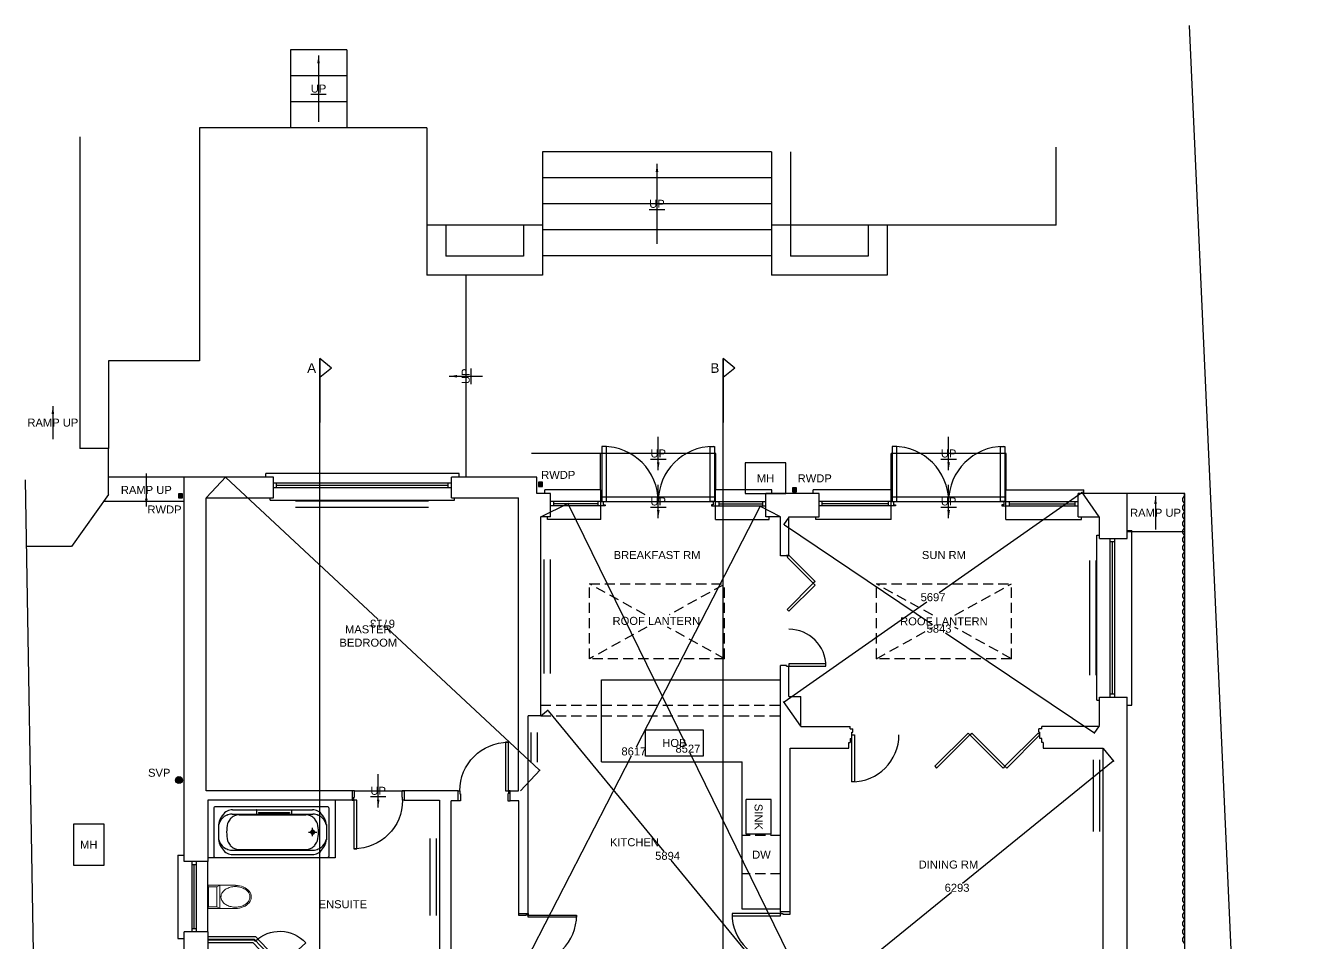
# Model space of a CAD drawing. Header units: millimetres. Extents: x 0 to 257100, y -5590 to 37493.
# Drawn here: x 84242 to 104221, y 22661 to 37000 of the extents above; entities that cross this region are included whole.
import ezdxf
from ezdxf.enums import TextEntityAlignment as Align

# ---------------------------------------------------------------- set-up
doc = ezdxf.new("R2010")
doc.units = ezdxf.units.MM
doc.header["$LTSCALE"] = 25
doc.header["$MEASUREMENT"] = 0
for name, pattern in [('DASHDOT', [25.4, 12.7, -6.35, 0, -6.35]), ('DASHED', [19.05, 12.7, -6.35]), ('DASHED2', [9.525, 6.35, -3.175])]:
    doc.linetypes.add(name, pattern=pattern)
for name, color, linetype in [('05 - General Notes', 6, 'Continuous'), ('06 - Room Names', 2, 'Continuous'), ('07 - Dimensions', 6, 'Continuous'), ('20 - Existing Walls', 2, 'Continuous'), ('24 - Stair-Ramp', 1, 'Continuous'), ('31 - Windows', 1, 'Continuous'), ('32 - Doors', 1, 'Continuous'), ('52 -', 2, 'Continuous'), ('56 - Heating', 1, 'DASHED'), ('73 - Kitchen Equipment', 6, 'Continuous'), ('74 - Sanitary Fittings', 6, 'Continuous'), ('94 - Landscaping', 7, 'Continuous'), ('95 - Roads-Kerbs', 7, 'Continuous'), ('99 - Environment', 70, 'Continuous')]:
    doc.layers.add(name, color=color, linetype=linetype)
doc.styles.add('GENERATED_STYLE_7', font='arialbd.ttf')
doc.styles.get("Standard").update_dxf_attribs({"font": 'arial.ttf'})
doc.dimstyles.get("Standard").update_dxf_attribs({"dimscale": 50, "dimtxt": 2.5, "dimasz": 0.18, "dimexe": 0.18, "dimexo": 0.0625, "dimgap": 0.09, "dimtad": 0, "dimtih": 1, "dimtoh": 1, "dimdec": 0, "dimzin": 0, "dimdsep": 46, "dimtxsty": 'Standard', "dimcen": 0.09, "dimadec": 0, "dimazin": 0, "dimtfac": 1, "dimtdec": 4, "dimtofl": 0, "dimtmove": 0, "dimatfit": 3, "dimfxl": 1, "dimtolj": 1, "dimtzin": 0, "dimarcsym": 0})

# ---------------------------------------------------------------- blocks, each defined once
blk = doc.blocks.new('*D57')
at = {"layer": 'Defpoints', "color": 0, "lineweight": -2}
for p, q in [((101078, 25708), (101243, 25504)), ((101231, 25506), (98878, 23598)), ((96357, 21554), (98709, 23461)), ((96190, 21745), (96355, 21541))]:
    blk.add_line(p, q, dxfattribs=at)
at = {"layer": 'Defpoints', "color": 0}
for p in [(101076, 25710), (101238, 25511), (96188, 21747)]:
    blk.add_point(p, dxfattribs=at)
for points in [[(101231, 25504), (101230, 25507), (101238, 25511)], [(96356, 21555), (96357, 21553), (96350, 21548)]]:
    blk.add_solid(points, dxfattribs=at)
at = {"layer": 'Defpoints', "color": 0, "insert": (98794, 23530), "char_height": 125, "attachment_point": 5}
blk.add_mtext('\\A1;6293', dxfattribs=at)
blk = doc.blocks.new('*D72')
at = {"layer": 'Defpoints', "color": 0, "lineweight": -2}
for p, q in [((92294, 26217), (92406, 26309)), ((92405, 26297), (94216, 24097)), ((96140, 21761), (94329, 23960)), ((96041, 21667), (96153, 21759))]:
    blk.add_line(p, q, dxfattribs=at)
at = {"layer": 'Defpoints', "color": 0}
for p in [(92291, 26215), (92399, 26304), (96038, 21665)]:
    blk.add_point(p, dxfattribs=at)
for points in [[(92406, 26298), (92404, 26296), (92399, 26304)], [(96139, 21760), (96141, 21762), (96146, 21754)]]:
    blk.add_solid(points, dxfattribs=at)
at = {"layer": 'Defpoints', "color": 0, "insert": (94272, 24029), "char_height": 125, "attachment_point": 5}
blk.add_mtext('\\A1;5894', dxfattribs=at)
blk = doc.blocks.new('*D73')
at = {"layer": 'Defpoints', "color": 0, "lineweight": -2}
for p, q in [((95715, 29482), (93781, 25728)), ((96036, 29326), (95711, 29494)), ((91776, 21838), (93710, 25591)), ((92089, 21666), (91764, 21834))]:
    blk.add_line(p, q, dxfattribs=at)
at = {"layer": 'Defpoints', "color": 0}
for p in [(95719, 29490), (96038, 29325), (92091, 21665)]:
    blk.add_point(p, dxfattribs=at)
for points in [[(95716, 29481), (95713, 29482), (95719, 29490)], [(91775, 21838), (91777, 21837), (91772, 21830)]]:
    blk.add_solid(points, dxfattribs=at)
at = {"layer": 'Defpoints', "color": 0, "insert": (93745, 25660), "char_height": 125, "attachment_point": 5}
blk.add_mtext('\\A1;8617', dxfattribs=at)
blk = doc.blocks.new('*D74')
at = {"layer": 'Defpoints', "color": 0, "lineweight": -2}
for p, q in [((92294, 29326), (92725, 29537)), ((92721, 29525), (94557, 25771)), ((96460, 21881), (94624, 25635)), ((96041, 21666), (96472, 21877))]:
    blk.add_line(p, q, dxfattribs=at)
at = {"layer": 'Defpoints', "color": 0}
for p in [(92717, 29533), (92291, 29325), (96038, 21665)]:
    blk.add_point(p, dxfattribs=at)
for points in [[(92722, 29526), (92719, 29524), (92717, 29533)], [(96458, 21880), (96461, 21882), (96464, 21873)]]:
    blk.add_solid(points, dxfattribs=at)
at = {"layer": 'Defpoints', "color": 0, "insert": (94590, 25703), "char_height": 125, "attachment_point": 5}
blk.add_mtext('\\A1;8527', dxfattribs=at)
blk = doc.blocks.new('*D81')
at = {"layer": 'Defpoints', "color": 0, "lineweight": -2}
for p, q in [((96167, 29322), (96084, 29199)), ((96096, 29202), (98412, 27645)), ((100931, 25952), (98615, 27509)), ((101016, 26062), (100933, 25939))]:
    blk.add_line(p, q, dxfattribs=at)
at = {"layer": 'Defpoints', "color": 0}
for p in [(96089, 29207), (96168, 29325), (101017, 26065)]:
    blk.add_point(p, dxfattribs=at)
for points in [[(96097, 29203), (96096, 29201), (96089, 29207)], [(100930, 25951), (100931, 25953), (100938, 25947)]]:
    blk.add_solid(points, dxfattribs=at)
at = {"layer": 'Defpoints', "color": 0, "insert": (98513, 27577), "char_height": 125, "attachment_point": 5}
blk.add_mtext('\\A1;5843', dxfattribs=at)
blk = doc.blocks.new('*D82')
at = {"layer": 'Defpoints', "color": 0, "lineweight": -2}
for p, q in [((100742, 29701), (98516, 28137)), ((101016, 29328), (100744, 29714)), ((96095, 26436), (98321, 28000)), ((96354, 26053), (96082, 26439))]:
    blk.add_line(p, q, dxfattribs=at)
at = {"layer": 'Defpoints', "color": 0}
for p in [(100750, 29706), (101017, 29325), (96355, 26050)]:
    blk.add_point(p, dxfattribs=at)
for points in [[(100743, 29700), (100741, 29702), (100750, 29706)], [(96094, 26438), (96096, 26435), (96088, 26431)]]:
    blk.add_solid(points, dxfattribs=at)
at = {"layer": 'Defpoints', "color": 0, "insert": (98419, 28069), "char_height": 125, "attachment_point": 5}
blk.add_mtext('\\A1;5697', dxfattribs=at)
blk = doc.blocks.new('*D110')
at = {"layer": 'Defpoints', "color": 0, "lineweight": -2}
for p, q in [((87068, 29627), (87372, 29953)), ((87373, 29940), (89747, 27725)), ((92267, 25373), (89893, 27588)), ((91976, 25047), (92280, 25373))]:
    blk.add_line(p, q, dxfattribs=at)
at = {"layer": 'Defpoints', "color": 0}
for p in [(87065, 29625), (92274, 25367), (91973, 25045)]:
    blk.add_point(p, dxfattribs=at)
for points in [[(87374, 29942), (87372, 29939), (87366, 29947)], [(92266, 25372), (92268, 25374), (92274, 25367)]]:
    blk.add_solid(points, dxfattribs=at)
at = {"layer": 'Defpoints', "color": 0, "insert": (89820, 27657), "char_height": 125, "attachment_point": 5, "rotation": 180}
blk.add_mtext('\\A1;6713', dxfattribs=at)
blk = doc.blocks.new('A$C238C3AFD')
at = {"lineweight": 5}
for p, q in [((0, 0.246), (0, 0.68)), ((0.024, 0.666), (0, 0.68)), ((0, 0.68), (0.361, 0.68)), ((0.024, 0.68), (0.337, 0.68)), ((0.024, 0.535), (0.024, 0.666)), ((0.024, 0.666), (0.337, 0.666)), ((0.337, 0.666), (0.361, 0.68)), ((0.337, 0.666), (0.337, 0.535)), ((0.361, 0.246), (0.361, 0.68)), ((0.024, 0.535), (0, 0.492)), ((0.361, 0.492), (0, 0.492)), ((0.337, 0.535), (0.024, 0.535)), ((0.337, 0.535), (0.361, 0.492))]:
    blk.add_line(p, q, dxfattribs=at)
blk.add_ellipse((0.18, 0.246), major_axis=(0, 0.246), ratio=0.7331, start_param=1.570796, end_param=4.712389, dxfattribs=at)
blk.add_open_spline([(0.18, 0.472), (0.174, 0.472), (0.167, 0.472), (0.152, 0.469), (0.144, 0.467), (0.128, 0.46), (0.12, 0.456), (0.104, 0.445), (0.097, 0.439), (0.082, 0.425), (0.075, 0.417), (0.063, 0.4), (0.057, 0.391), (0.046, 0.37), (0.042, 0.36), (0.033, 0.337), (0.03, 0.326), (0.025, 0.301), (0.023, 0.289), (0.02, 0.264), (0.02, 0.251), (0.02, 0.226), (0.021, 0.213), (0.025, 0.189), (0.028, 0.177), (0.034, 0.153), (0.038, 0.142), (0.047, 0.12), (0.052, 0.11), (0.064, 0.091), (0.07, 0.082), (0.084, 0.066), (0.091, 0.059), (0.106, 0.046), (0.113, 0.041), (0.129, 0.032), (0.138, 0.028), (0.154, 0.023), (0.162, 0.021), (0.179, 0.02), (0.187, 0.02), (0.204, 0.022), (0.213, 0.024), (0.229, 0.03), (0.237, 0.034), (0.253, 0.044), (0.261, 0.05), (0.276, 0.064), (0.283, 0.072), (0.296, 0.089), (0.302, 0.098), (0.313, 0.118), (0.318, 0.129), (0.326, 0.151), (0.33, 0.163), (0.336, 0.187), (0.338, 0.2), (0.341, 0.225), (0.341, 0.238), (0.341, 0.264), (0.34, 0.276), (0.336, 0.301), (0.334, 0.314), (0.327, 0.338), (0.324, 0.349), (0.314, 0.371), (0.309, 0.382), (0.298, 0.401), (0.291, 0.41), (0.278, 0.426), (0.27, 0.434), (0.255, 0.446), (0.248, 0.452), (0.231, 0.461), (0.223, 0.464), (0.207, 0.47), (0.198, 0.471), (0.187, 0.472), (0.184, 0.472), (0.18, 0.472)], degree=3, knots=[0, 0, 0, 0, 0.129187, 0.129187, 0.292984, 0.292984, 0.456781, 0.456781, 0.620578, 0.620578, 0.784375, 0.784375, 0.948173, 0.948173, 1.11197, 1.11197, 1.275767, 1.275767, 1.439564, 1.439564, 1.603361, 1.603361, 1.767159, 1.767159, 1.930956, 1.930956, 2.094753, 2.094753, 2.25855, 2.25855, 2.422347, 2.422347, 2.586144, 2.586144, 2.749942, 2.749942, 2.913739, 2.913739, 3.077536, 3.077536, 3.241333, 3.241333, 3.406995, 3.406995, 3.572656, 3.572656, 3.738317, 3.738317, 3.903979, 3.903979, 4.06964, 4.06964, 4.235301, 4.235301, 4.400963, 4.400963, 4.566624, 4.566624, 4.732286, 4.732286, 4.897947, 4.897947, 5.063608, 5.063608, 5.22927, 5.22927, 5.394931, 5.394931, 5.560592, 5.560592, 5.726254, 5.726254, 5.891915, 5.891915, 6.057576, 6.057576, 6.223238, 6.223238, 6.283185, 6.283185, 6.283185, 6.283185], dxfattribs=at)
blk = doc.blocks.new('A$C57E16F12')
for p, q in [((0, 1), (0, 0.195)), ((0, 1), (0.95, 1)), ((0.045, 1), (0.045, 0.214)), ((0.055, 1), (0.055, 0.218)), ((0.1, 1), (0.1, 0.236)), ((0.44, 0.936), (0.44, 0.964)), ((0.44, 0.964), (0.47, 0.964)), ((0.44, 0.936), (0.532, 0.936)), ((0.458, 1), (0.458, 0.988)), ((0.506, 1), (0.458, 1)), ((0.506, 0.988), (0.458, 0.988)), ((0.47, 0.988), (0.47, 0.964)), ((0.494, 0.988), (0.494, 0.964)), ((0.494, 0.964), (0.586, 0.964)), ((0.506, 1), (0.506, 0.988)), ((0.532, 0.939), (0.532, 0.876)), ((0.538, 0.92), (0.538, 0.896)), ((0.542, 0.92), (0.538, 0.92)), ((0.542, 0.896), (0.538, 0.896)), ((0.539, 0.92), (0.539, 0.936)), ((0.542, 0.92), (0.542, 0.936)), ((0.542, 0.92), (0.542, 0.896)), ((0.548, 0.939), (0.548, 0.876)), ((0.548, 0.936), (0.64, 0.936)), ((0.574, 1), (0.574, 0.988)), ((0.574, 1), (0.622, 1)), ((0.574, 0.988), (0.622, 0.988)), ((0.586, 0.988), (0.586, 0.964)), ((0.61, 0.988), (0.61, 0.964)), ((0.61, 0.964), (0.64, 0.964)), ((0.622, 1), (0.622, 0.988)), ((0.64, 0.936), (0.64, 0.964)), ((0.95, -0.3), (0.95, 1)), ((0.076, 0.198), (0.055, 0.218)), ((0.564, -0.2), (0.1, 0.236)), ((0.522, -0.3), (0, 0.195)), ((0.541, -0.255), (0.045, 0.214)), ((0.105, -0.655), (0.511, -0.213)), ((0.545, -0.245), (0.511, -0.212)), ((0.95, -0.2), (0.564, -0.2)), ((0.95, -0.3), (0.522, -0.3)), ((0.95, -0.255), (0.541, -0.255)), ((0.95, -0.245), (0.545, -0.245))]:
    blk.add_line(p, q)
blk.add_arc((0.511, -0.215), 0.6, 136.4588, 227.3083)
for centre, major_axis, start_param, end_param in [((0.482, 0.964), (-0.00849, 0.00849), 0.785398, 3.926991), ((0.54, 0.95), (0.0099, 0.0099), 5.497787, 11.780972), ((0.54, 0.876), (0.00566, 0.00566), 2.356194, 5.497787), ((0.598, 0.964), (-0.00849, 0.00849), 0.785398, 3.926991)]:
    blk.add_ellipse(centre, major_axis=major_axis, ratio=1, start_param=start_param, end_param=end_param)
blk = doc.blocks.new('21')
at = {"color": 0}
for p, q in [((6542, -5695), (7807, -5695)), ((6548, -5625), (7801, -5625)), ((6652, -5705), (7697, -5705)), ((6955, -5669), (7440, -5669)), ((6955, -5679), (7440, -5679)), ((6332, -5857), (6332, -6093)), ((8017, -5857), (8017, -6093)), ((8017, -5975), (8017, -6093)), ((6542, -6255), (7807, -6255)), ((6548, -6325), (7801, -6325)), ((6652, -6245), (7697, -6245))]:
    blk.add_line(p, q, dxfattribs=at)
at = {"color": 0, "linetype": 'DASHDOT'}
for p, q in [((7737, -5975), (7867, -5975)), ((7802, -6040), (7802, -5910))]:
    blk.add_line(p, q, dxfattribs=at)
at = {"color": 0}
blk.add_lwpolyline([(6262, -6355), (6262, -5595, -0.414214), (6282, -5575), (8032, -5575, -0.414214), (8052, -5595), (8052, -6355, -0.414214), (8032, -6375), (6282, -6375, -0.414214)], format="xyb", close=True, dxfattribs=at)
for points in [[(6925, -5631), (6925, -5690)], [(6955, -5669), (6955, -5679)], [(7440, -5669), (7440, -5679)], [(7470, -5631), (7470, -5689)]]:
    blk.add_lwpolyline(points, dxfattribs=at)
for radius in [31.3, 21.3]:
    blk.add_circle((7802, -5975), radius, dxfattribs=at)
for centre, radius, start, end in [((6555, -5920), 230, 136.6145, 166.3718), ((6641, -5897), 311, 143.5342, 162.9796), ((6547, -5912), 219, 113.665, 136.6145), ((6584, -5855), 240, 119.2696, 143.5342), ((6542, -5901), 206, 90, 113.665), ((6548, -5791), 166, 90, 119.2696), ((6680, -5915), 220, 138.5936, 159.9347), ((6663, -5900), 198, 115.1607, 138.5936), ((6652, -5877), 172, 90, 115.1607), ((6930, -5630), 5.36, 93.7337, 183.7337), ((6930, -5690), 5.36, 176.2663, 266.2663), ((7464, -5630), 5.36, 356.2663, 86.2663), ((7464, -5690), 5.36, 273.7337, 3.7337), ((7697, -5877), 172, 64.8393, 90), ((7686, -5900), 198, 41.4064, 64.8393), ((7801, -5791), 166, 60.7304, 90), ((7807, -5901), 206, 66.335, 90), ((7669, -5915), 220, 20.0653, 41.4064), ((7765, -5855), 240, 36.4658, 60.7304), ((7802, -5912), 219, 43.3855, 66.335), ((7708, -5897), 311, 17.0204, 36.4658), ((7794, -5920), 230, 13.6282, 43.3855), ((6731, -5925), 405, 162.9796, 170.3612), ((7070, -5975), 612, 167.236, 180.0292), ((7070, -5975), 612, 179.9708, 192.764), ((7280, -5975), 612, 359.9708, 12.764), ((7280, -5975), 612, 347.236, 0.0292), ((7618, -5925), 405, 9.6388, 17.0204), ((6555, -6030), 230, 193.6282, 223.3855), ((6731, -6025), 405, 189.6388, 197.0204), ((6641, -6052), 311, 197.0204, 216.4658), ((6547, -6037), 219, 223.3855, 246.335), ((6680, -6035), 220, 200.0653, 221.4064), ((6663, -6050), 198, 221.4064, 244.8393), ((7686, -6050), 198, 295.1607, 318.5936), ((7669, -6035), 220, 318.5936, 339.9347), ((7802, -6037), 219, 293.665, 316.6145), ((7708, -6052), 311, 323.5342, 342.9796), ((7794, -6030), 230, 316.6145, 346.3718), ((7618, -6025), 405, 342.9796, 350.3612), ((6584, -6095), 240, 216.4658, 240.7304), ((6542, -6049), 206, 246.335, 270), ((6548, -6159), 166, 240.7304, 270), ((6652, -6073), 172, 244.8393, 270), ((7697, -6073), 172, 270, 295.1607), ((7801, -6159), 166, 270, 299.2696), ((7807, -6049), 206, 270, 293.665), ((7765, -6095), 240, 299.2696, 323.5342)]:
    blk.add_arc(centre, radius, start, end, dxfattribs=at)

msp = doc.modelspace()

# ---------------------------------------------------------------- linework, layer by layer
at = {"layer": '07 - Dimensions'}
for p, q in [((88841.4, 9000), (88841.4, 31800)), ((88841.4, 31800), (88841.4, 30800)), ((95141.4, 9000), (95141.4, 31800)), ((95141.4, 31800), (95141.4, 30800))]:
    msp.add_line(p, q, dxfattribs=at)
at = {"layer": '07 - Dimensions', "color": 4}
for p, q in [((89020.1, 31650), (88841.4, 31800)), ((95320.1, 31650), (95141.4, 31800)), ((89020.1, 31650), (88841.4, 31500)), ((95320.1, 31650), (95141.4, 31500))]:
    msp.add_line(p, q, dxfattribs=at)
at = {"layer": '20 - Existing Walls'}
for p, q in [((93226.4, 30314.5), (92146.4, 30314.5)), ((86718.9, 23940.5), (86718.9, 29944.5)), ((88114.4, 29944.5), (86718.9, 29944.5)), ((88114.4, 29624.5), (88114.4, 29944.5)), ((90895.4, 29624.5), (90895.4, 29944.5)), ((92228.9, 29944.5), (90895.4, 29944.5)), ((92228.9, 29689.5), (92228.9, 29944.5)), ((87065.4, 29624.5), (88114.4, 29624.5)), ((87065.4, 25044.5), (87065.4, 29624.5)), ((90895.4, 29624.5), (91945.4, 29624.5)), ((91945.4, 25044.5), (91945.4, 29624.5)), ((92444.4, 29689.5), (92228.9, 29689.5)), ((92444.4, 29325), (92444.4, 29689.5)), ((95808.4, 29325), (95808.4, 29689.5)), ((96638.4, 29689.5), (95808.4, 29689.5)), ((96638.4, 29325), (96638.4, 29689.5)), ((100687.4, 29325), (100687.4, 29689.5)), ((101453.9, 29689.5), (100687.4, 29689.5)), ((101453.9, 28988), (101453.9, 29689.5)), ((92291.4, 26215), (92291.4, 29325)), ((92444.4, 29325), (92291.4, 29325)), ((96038.4, 29325), (95808.4, 29325)), ((96038.4, 28715), (96038.4, 29325)), ((96168.4, 28725), (96168.4, 29325)), ((96168.4, 29325), (96638.4, 29325)), ((100687.4, 29325), (101017.4, 29325)), ((101017.4, 28988), (101017.4, 29325)), ((101017.4, 28988), (101453.9, 28988)), ((96128.4, 28715), (96038.4, 28715)), ((96128.4, 28725), (96168.4, 28725)), ((96128.4, 28725), (96128.4, 28715)), ((96038.4, 23150), (96038.4, 27001)), ((96128.4, 27001), (96038.4, 27001)), ((96128.4, 26991), (96128.4, 27001)), ((96128.4, 26991), (96168.4, 26991)), ((96168.4, 26518), (96168.4, 26991)), ((96168.4, 26518), (96355.4, 26518)), ((96355.4, 26050), (96355.4, 26518)), ((101017.4, 26065), (101017.4, 26509)), ((101017.4, 26509), (101453.9, 26509)), ((101453.9, 17563), (101453.9, 26509)), ((92291.4, 26215), (92091.4, 26215)), ((92091.4, 23129), (92091.4, 26215)), ((96355.4, 26050), (97126.4, 26050)), ((97126.4, 26015), (97126.4, 26050)), ((97126.4, 26015), (97168.4, 26015)), ((97168.4, 25960), (97168.4, 26015)), ((100116.4, 26015), (100074.4, 26015)), ((100074.4, 25960), (100074.4, 26015)), ((101017.4, 26050), (100116.4, 26050)), ((100116.4, 26015), (100116.4, 26050)), ((97103.4, 25710), (97103.4, 25800)), ((97103.4, 25800), (97126.4, 25800)), ((97126.4, 25865), (97152.9, 25865)), ((97126.4, 25865), (97126.4, 25800)), ((97152.9, 25865), (97152.9, 25960)), ((97152.9, 25960), (97168.4, 25960)), ((100074.4, 25960), (100089.9, 25960)), ((100089.9, 25865), (100089.9, 25960)), ((100116.4, 25865), (100089.9, 25865)), ((100116.4, 25800), (100116.4, 25865)), ((100139.4, 25800), (100116.4, 25800)), ((100139.4, 25800), (100139.4, 25710)), ((96188.4, 25710), (97103.4, 25710)), ((96188.4, 23153), (96188.4, 25710)), ((100139.4, 25710), (101076.4, 25710)), ((101076.4, 21747), (101076.4, 25710)), ((89379.4, 25044.5), (87065.4, 25044.5)), ((91000.4, 25044.5), (90123.4, 25044.5)), ((91810.4, 25044.5), (91945.4, 25044.5)), ((89346.4, 24899.5), (87087.4, 24899.5)), ((87087.4, 24899.5), (87087.4, 23940.5)), ((90156.4, 24899.5), (90706.4, 24899.5)), ((90706.4, 24899.5), (90706.4, 21889.5)), ((90892.4, 21707.5), (90892.4, 24889.5)), ((91000.4, 24889.5), (90892.4, 24889.5)), ((91946.4, 24889.5), (91810.4, 24889.5)), ((91946.4, 23129), (91946.4, 24889.5)), ((87087.4, 23940.5), (86718.9, 23940.5)), ((87087.4, 22840.5), (86718.9, 22840.5)), ((86718.9, 21514), (86718.9, 22840.5)), ((87087.4, 22840.5), (87087.4, 21889.5))]:
    msp.add_line(p, q, dxfattribs=at)
at = {"layer": '20 - Existing Walls', "linetype": 'DASHED2'}
for p, q in [((92291.4, 26385), (96038.4, 26385)), ((92291.4, 26215), (96038.4, 26215))]:
    msp.add_line(p, q, dxfattribs=at)
at = {"layer": '24 - Stair-Ramp'}
for p, q in [((89258.9, 36620.3), (88378.9, 36620.3)), ((89258.9, 36215), (88378.9, 36215)), ((89258.9, 35809.8), (88378.9, 35809.8)), ((89258.9, 35404.5), (88378.9, 35404.5)), ((95893.9, 35025.5), (92318.9, 35025.5)), ((95893.9, 34620.3), (92318.9, 34620.3)), ((95893.9, 34215), (92318.9, 34215)), ((95893.9, 33809.8), (92318.9, 33809.8)), ((95893.9, 33404.5), (92318.9, 33404.5)), ((91118.9, 33098.5), (91118.9, 29944.5)), ((93226.4, 29749.5), (93226.4, 30314.5)), ((95026.4, 30314.5), (93226.4, 30314.5)), ((95026.4, 29749.5), (95026.4, 30314.5)), ((97762.9, 29749.5), (97762.9, 30314.5)), ((99562.9, 30314.5), (97762.9, 30314.5)), ((99562.9, 29749.5), (99562.9, 30314.5)), ((86718.9, 29944.5), (85538.9, 29944.5)), ((102353.9, 29689.5), (101453.9, 29689.5)), ((86718.9, 29564.5), (85460.4, 29564.5)), ((93266.4, 29565), (94986.4, 29565)), ((97802.9, 29565), (99522.9, 29565)), ((102353.9, 29089.5), (101453.9, 29089.5)), ((89379.4, 25044.5), (90123.4, 25044.5))]:
    msp.add_line(p, q, dxfattribs=at)
at = {"layer": '31 - Windows'}
for p, q in [((87994.4, 29944.5), (87994.4, 30004.5)), ((91015.4, 30004.5), (87994.4, 30004.5)), ((91015.4, 29944.5), (91015.4, 30004.5)), ((88114.4, 29854.5), (90895.4, 29854.5)), ((88114.4, 29784.5), (90895.4, 29784.5)), ((88164.4, 29784.5), (88164.4, 29854.5)), ((88164.4, 29819.5), (90845.4, 29819.5)), ((90845.4, 29784.5), (90845.4, 29854.5)), ((88064.4, 29584.5), (88064.4, 29624.5)), ((88064.4, 29584.5), (90945.4, 29584.5)), ((90945.4, 29584.5), (90945.4, 29624.5)), ((92354.4, 29689.5), (92354.4, 29749.5)), ((93230.9, 29749.5), (92354.4, 29749.5)), ((93230.9, 29565), (93230.9, 29749.5)), ((95898.4, 29749.5), (95021.9, 29749.5)), ((95021.9, 29565), (95021.9, 29749.5)), ((95898.4, 29689.5), (95898.4, 29749.5)), ((96548.4, 29689.5), (96548.4, 29749.5)), ((97767.4, 29749.5), (96548.4, 29749.5)), ((97767.4, 29565), (97767.4, 29749.5)), ((99558.4, 29565), (99558.4, 29749.5)), ((99558.4, 29749.5), (100777.4, 29749.5)), ((100777.4, 29689.5), (100777.4, 29749.5)), ((93230.9, 29565), (92444.4, 29565)), ((93230.9, 29495), (92444.4, 29495)), ((92494.4, 29495), (92494.4, 29565)), ((93180.9, 29530), (92494.4, 29530)), ((93180.9, 29565), (93180.9, 29495)), ((93230.9, 29285), (93230.9, 29495)), ((95021.9, 29565), (95808.4, 29565)), ((95021.9, 29285), (95021.9, 29495)), ((95021.9, 29495), (95808.4, 29495)), ((95071.9, 29565), (95071.9, 29495)), ((95071.9, 29530), (95758.4, 29530)), ((95758.4, 29495), (95758.4, 29565)), ((97767.4, 29565), (96638.4, 29565)), ((97767.4, 29495), (96638.4, 29495)), ((96688.4, 29495), (96688.4, 29565)), ((97717.4, 29530), (96688.4, 29530)), ((97717.4, 29565), (97717.4, 29495)), ((97767.4, 29285), (97767.4, 29495)), ((99558.4, 29565), (100687.4, 29565)), ((99558.4, 29285), (99558.4, 29495)), ((99558.4, 29495), (100687.4, 29495)), ((99608.4, 29565), (99608.4, 29495)), ((99608.4, 29530), (100637.4, 29530)), ((100637.4, 29495), (100637.4, 29565)), ((92394.4, 29285), (92394.4, 29325)), ((93230.9, 29285), (92394.4, 29285)), ((95021.9, 29285), (95858.4, 29285)), ((95858.4, 29285), (95858.4, 29325)), ((96588.4, 29285), (96588.4, 29325)), ((97767.4, 29285), (96588.4, 29285)), ((99558.4, 29285), (100737.4, 29285)), ((100737.4, 29285), (100737.4, 29325)), ((100977.4, 29038), (101017.4, 29038)), ((100977.4, 26459), (100977.4, 29038)), ((101187.4, 26509), (101187.4, 28988)), ((101257.4, 26509), (101257.4, 28988)), ((101453.9, 29113), (101523.9, 29113)), ((101523.9, 26384), (101523.9, 29113)), ((101187.4, 28938), (101257.4, 28938)), ((101222.4, 26559), (101222.4, 28938)), ((100977.4, 26459), (101017.4, 26459)), ((101187.4, 26559), (101257.4, 26559)), ((101453.9, 26384), (101523.9, 26384)), ((86618.9, 24040.5), (86618.9, 22740.5)), ((86618.9, 24040.5), (86718.9, 24040.5)), ((86837.4, 23940.5), (86837.4, 22840.5)), ((86907.4, 23890.5), (86837.4, 23890.5)), ((86872.4, 23890.5), (86872.4, 22890.5)), ((86907.4, 23940.5), (86907.4, 22840.5)), ((87087.4, 22840.5), (87087.4, 23940.5)), ((86907.4, 22890.5), (86837.4, 22890.5)), ((86618.9, 22740.5), (86718.9, 22740.5))]:
    msp.add_line(p, q, dxfattribs=at)
at = {"layer": '31 - Windows', "linetype": 'DASHED2'}
for p, q in [((93052.4, 28278), (95163.4, 28278)), ((93052.4, 27109), (93052.4, 28278)), ((93923.1, 27795.9), (93052.4, 28278)), ((95140, 28260), (94298.2, 27795.9)), ((95163.4, 27109), (95163.4, 28278)), ((97533.4, 28278), (99644.4, 28278)), ((97533.4, 27109), (97533.4, 28278)), ((98415.7, 27789.4), (97533.4, 28278)), ((98762, 27789.4), (99644.4, 28278)), ((99644.4, 27109), (99644.4, 28278)), ((93950.4, 27604.1), (93052.4, 27109)), ((95163.4, 27109), (94269.3, 27604.1)), ((97533.4, 27109), (98415.7, 27597.6)), ((99644.4, 27109), (98762, 27597.6)), ((95163.4, 27109), (93052.4, 27109)), ((99644.4, 27109), (97533.4, 27109))]:
    msp.add_line(p, q, dxfattribs=at)
at = {"layer": '32 - Doors'}
for p, q in [((95021.9, 29635), (93230.9, 29635)), ((99558.4, 29635), (97767.4, 29635))]:
    msp.add_line(p, q, dxfattribs=at)
for points in [[(93316.4, 29565), (93316.4, 30425), (93246.4, 30425), (93246.4, 29565)], [(94936.4, 29565), (94936.4, 30425), (95006.4, 30425), (95006.4, 29565)], [(97852.9, 29565), (97852.9, 30425), (97782.9, 30425), (97782.9, 29565)], [(99472.9, 29565), (99472.9, 30425), (99542.9, 30425), (99542.9, 29565)], [(93230.9, 29495), (93230.9, 29565), (93266.4, 29565), (93266.4, 29515), (93296.4, 29515), (93296.4, 29495)], [(95021.9, 29495), (95021.9, 29565), (94986.4, 29565), (94986.4, 29515), (94956.4, 29515), (94956.4, 29495)], [(97767.4, 29495), (97767.4, 29565), (97802.9, 29565), (97802.9, 29515), (97832.9, 29515), (97832.9, 29495)], [(99558.4, 29495), (99558.4, 29565), (99522.9, 29565), (99522.9, 29515), (99492.9, 29515), (99492.9, 29495)], [(96140.1, 28696.7), (96168.4, 28725), (96577.1, 28316.3), (96548.8, 28288)], [(96140.1, 27879.3), (96168.4, 27851), (96577.1, 28259.7), (96548.8, 28288)], [(96168.4, 27031), (96168.4, 26991), (96746.4, 26991), (96746.4, 27031)], [(97152.9, 25185.8), (97152.9, 25920), (97192.9, 25920), (97192.9, 25185.8)], [(98475.7, 25400.8), (98994.9, 25920), (98966.6, 25948.3), (98447.4, 25429.1)], [(99514.1, 25400.8), (98994.9, 25920), (99023.2, 25948.3), (99542.4, 25429.1)], [(99570.7, 25400.8), (100089.9, 25920), (100061.6, 25948.3), (99542.4, 25429.1)], [(91946.4, 23129), (92091.4, 23129), (92091.4, 23104), (92056.4, 23104), (92056.4, 23095), (91946.4, 23095)], [(92091.4, 23104), (92851.4, 23104), (92851.4, 23069), (92091.4, 23069)], [(96038.4, 23128), (95278.4, 23128), (95278.4, 23093), (96038.4, 23093)], [(96038.4, 23153), (96038.4, 23128), (96073.4, 23128), (96073.4, 23118), (96188.4, 23118), (96188.4, 23153)]]:
    msp.add_lwpolyline(points, close=True, dxfattribs=at)
at = {"layer": '32 - Doors', "extrusion": (-3.32822e-15, -3.45069e-15, -1), "elevation": 0}
for points in [[(-91785.4, 25044.5), (-91785.4, 25804.5), (-91740.4, 25804.5), (-91740.4, 25044.5)], [(-91000.4, 24889.5), (-91000.4, 25044.5), (-91025.4, 25044.5), (-91025.4, 24999.5), (-91034.4, 24999.5), (-91034.4, 24889.5)], [(-91810.4, 24889.5), (-91810.4, 25044.5), (-91785.4, 25044.5), (-91785.4, 24999.5), (-91776.4, 24999.5), (-91776.4, 24889.5)]]:
    msp.add_lwpolyline(points, close=True, dxfattribs=at)
at = {"layer": '32 - Doors', "extrusion": (3.32822e-15, 3.45069e-15, -1), "elevation": 0}
for points in [[(-89346.4, 25044.5), (-89346.4, 24899.5), (-89371.4, 24899.5), (-89371.4, 24944.5), (-89379.4, 24944.5), (-89379.4, 25044.5)], [(-90156.4, 25044.5), (-90156.4, 24899.5), (-90131.4, 24899.5), (-90131.4, 24944.5), (-90123.4, 24944.5), (-90123.4, 25044.5)], [(-89371.4, 24899.5), (-89371.4, 24139.5), (-89416.4, 24139.5), (-89416.4, 24899.5)]]:
    msp.add_lwpolyline(points, close=True, dxfattribs=at)
at = {"layer": '32 - Doors'}
for centre, radius, start, end in [((93266.4, 29565), 860, 0, 90), ((94986.4, 29565), 860, 90, 180), ((97802.9, 29565), 860, 0, 90), ((99522.9, 29565), 860, 90, 180), ((96168.4, 26991), 578, 0, 90), ((97152.9, 25920), 734.2, 270, 0), ((92091.4, 23104), 760, 270, 0), ((96038.4, 23128), 760, 180, 270)]:
    msp.add_arc(centre, radius, start, end, dxfattribs=at)
at = {"layer": '32 - Doors', "extrusion": (-3.32822e-15, -3.45069e-15, -1)}
msp.add_arc((-91785.4, 25044.5), 760, 0, 90, dxfattribs=at)
at = {"layer": '32 - Doors', "extrusion": (3.32822e-15, 3.45069e-15, -1)}
msp.add_arc((-89371.4, 24899.5), 760, 180, 270, dxfattribs=at)
at = {"layer": '52 -'}
for points in [[(96121.9, 29689.5), (96121.9, 30169.5), (95481.9, 30169.5), (95481.9, 29689.5)], [(92253.9, 29799.5), (92318.9, 29799.5), (92318.9, 29864.5), (92253.9, 29864.5)], [(96221.9, 29714.5), (96286.9, 29714.5), (96286.9, 29779.5), (96221.9, 29779.5)], [(86628.9, 29621), (86693.9, 29621), (86693.9, 29686), (86628.9, 29686)], [(84988.9, 23884.5), (85468.9, 23884.5), (85468.9, 24524.5), (84988.9, 24524.5)]]:
    msp.add_lwpolyline(points, close=True, dxfattribs=at)
msp.add_lwpolyline([(86611.4, 25213, 55, 55, 1), (86666.4, 25213, 55, 55, 1)], format="xyseb", close=True, dxfattribs=at)
msp.add_circle((86638.9, 25213), 55, dxfattribs=at)
for points in [[(92318.9, 29799.5), (92318.9, 29864.5), (92253.9, 29799.5), (92253.9, 29864.5)], [(96286.9, 29714.5), (96286.9, 29779.5), (96221.9, 29714.5), (96221.9, 29779.5)], [(86693.9, 29621), (86693.9, 29686), (86628.9, 29621), (86628.9, 29686)]]:
    msp.add_solid(points, dxfattribs=at)
at = {"layer": '56 - Heating', "linetype": 'Continuous'}
for p, q in [((88459.4, 29574.5), (90539.4, 29574.5)), ((88459.4, 29474.5), (90539.4, 29474.5)), ((92341.4, 26880), (92341.4, 28660)), ((92441.4, 26880), (92441.4, 28660)), ((100867.4, 26853.5), (100867.4, 28643.5)), ((100967.4, 26853.5), (100967.4, 28643.5)), ((92141.4, 25495), (92141.4, 25955)), ((92241.4, 25495), (92241.4, 25955)), ((100926.4, 24410), (100926.4, 25530)), ((101026.4, 24410), (101026.4, 25530)), ((90556.4, 24299.5), (90556.4, 23099.5)), ((90656.4, 24299.5), (90656.4, 23099.5))]:
    msp.add_line(p, q, dxfattribs=at)
at = {"layer": '73 - Kitchen Equipment'}
for p, q in [((93238.4, 25498), (93238.4, 26778)), ((93238.4, 26778), (96038.4, 26778)), ((93238.4, 25498), (95438.4, 25498)), ((95438.4, 23198), (95438.4, 25498)), ((95888.4, 24908), (95498.4, 24908)), ((95498.4, 24368), (95498.4, 24908)), ((95888.4, 24368), (95888.4, 24908)), ((95888.4, 24368), (95498.4, 24368)), ((96038.4, 23198), (95438.4, 23198))]:
    msp.add_line(p, q, dxfattribs=at)
at = {"layer": '73 - Kitchen Equipment', "linetype": 'DASHED2'}
for p, q in [((96038.4, 24348), (95438.4, 24348)), ((96038.4, 23748), (95438.4, 23748))]:
    msp.add_line(p, q, dxfattribs=at)
at = {"layer": '73 - Kitchen Equipment'}
msp.add_lwpolyline([(93928.4, 25998), (94828.4, 25998), (94828.4, 25588), (93928.4, 25588)], close=True, dxfattribs=at)
at = {"layer": '74 - Sanitary Fittings'}
for p, q in [((89077.4, 24899.5), (89077.4, 23999.5)), ((89077.4, 23999.5), (87087.4, 23999.5))]:
    msp.add_line(p, q, dxfattribs=at)
at = {"layer": '94 - Landscaping'}
for p, q in [((88378.9, 36620.3), (88378.9, 35404.5)), ((89258.9, 36620.3), (89258.9, 35404.5)), ((86958.9, 35404.5), (86958.9, 31764.5)), ((88378.9, 35404.5), (86958.9, 35404.5)), ((90508.9, 35404.5), (89258.9, 35404.5)), ((90508.9, 35404.5), (90508.9, 33098.5)), ((85088.9, 35264.5), (85088.9, 30394.5)), ((92318.9, 35025.5), (92318.9, 33098.5)), ((95893.9, 35025.5), (95893.9, 33098.5)), ((96193.9, 35025.5), (96193.9, 33398.5)), ((100343.9, 33881.5), (100343.9, 35098.5)), ((92318.9, 33881.5), (90508.9, 33881.5)), ((90808.9, 33881.5), (90808.9, 33398.5)), ((92018.9, 33881.5), (92018.9, 33398.5)), ((100343.9, 33881.5), (95893.9, 33881.5)), ((97403.9, 33881.5), (97403.9, 33398.5)), ((97703.9, 33881.5), (97703.9, 33098.5)), ((92018.9, 33398.5), (90808.9, 33398.5)), ((97403.9, 33398.5), (96193.9, 33398.5)), ((92318.9, 33098.5), (90508.9, 33098.5)), ((97703.9, 33098.5), (95893.9, 33098.5)), ((86958.9, 31764.5), (85538.9, 31764.5)), ((85538.9, 31764.5), (85538.9, 30394.5)), ((85538.9, 30394.5), (85088.9, 30394.5)), ((85538.9, 29674.5), (85538.9, 30394.5)), ((85538.9, 29674.5), (84961.2, 28864.5)), ((102353.9, 15416), (102353.9, 29689.5)), ((84961.2, 28864.5), (84259.7, 28864.5))]:
    msp.add_line(p, q, dxfattribs=at)
at = {"layer": '95 - Roads-Kerbs'}
for p, q in [((104221.1, -2652.2), (102423.9, 37000)), ((84566.9, 10662), (84242.2, 29902.7))]:
    msp.add_line(p, q, dxfattribs=at)
at = {"layer": '99 - Environment'}
msp.add_lwpolyline([(102353.9, 22656.5, -0.5205671), (102353.9, 22781.5, -0.5205671), (102353.9, 22906.5, -0.5205671), (102353.9, 23031.5, -0.5205671), (102353.9, 23156.5, -0.5205671), (102353.9, 23281.5, -0.5205671), (102353.9, 23406.5, -0.5205671), (102353.9, 23531.5, -0.5205671), (102353.9, 23656.5, -0.5205671), (102353.9, 23781.5, -0.5205671), (102353.9, 23906.5, -0.5205671), (102353.9, 24031.5, -0.5205671), (102353.9, 24156.5, -0.5205671), (102353.9, 24281.5, -0.5205671), (102353.9, 24406.5, -0.5205671), (102353.9, 24531.5, -0.5205671), (102353.9, 24656.5, -0.5205671), (102353.9, 24781.5, -0.5205671), (102353.9, 24906.5, -0.5205671), (102353.9, 25031.5, -0.5205671), (102353.9, 25156.5, -0.5205671), (102353.9, 25281.5, -0.5205671), (102353.9, 25406.5, -0.5205671), (102353.9, 25531.5, -0.5205671), (102353.9, 25656.5, -0.5205671), (102353.9, 25781.5, -0.5205671), (102353.9, 25906.5, -0.5205671), (102353.9, 26031.5, -0.5205671), (102353.9, 26156.5, -0.5205671), (102353.9, 26281.5, -0.5205671), (102353.9, 26406.5, -0.5205671), (102353.9, 26531.5, -0.5205671), (102353.9, 26656.5, -0.5205671), (102353.9, 26781.5, -0.5205671), (102353.9, 26906.5, -0.5205671), (102353.9, 27031.5, -0.5205671), (102353.9, 27156.5, -0.5205671), (102353.9, 27281.5, -0.5205671), (102353.9, 27406.5, -0.5205671), (102353.9, 27531.5, -0.5205671), (102353.9, 27656.5, -0.5205671), (102353.9, 27781.5, -0.5205671), (102353.9, 27906.5, -0.5205671), (102353.9, 28031.5, -0.5205671), (102353.9, 28156.5, -0.5205671), (102353.9, 28281.5, -0.5205671), (102353.9, 28406.5, -0.5205671), (102353.9, 28531.5, -0.5205671), (102353.9, 28656.5, -0.5205671), (102353.9, 28781.5, -0.5205671), (102353.9, 28906.5, -0.5205671), (102353.9, 29031.5, -0.5205671), (102353.9, 29156.5, -0.5205671), (102353.9, 29281.5, -0.5205671), (102353.9, 29406.5, -0.5205671), (102353.9, 29531.5, -0.5205671), (102353.9, 29656.5, -0.5205671), (102353.9, 29689.5, -0.5205671)], format="xyb", dxfattribs=at)

# ---------------------------------------------------------------- block references
at = {"layer": '74 - Sanitary Fittings'}
msp.add_blockref('21', (80925.3, 30374.5), dxfattribs=at)
at = {"layer": '74 - Sanitary Fittings', "color": 7}
for name, p, xscale, yscale, zscale, rotation in [('A$C238C3AFD', (87767, 23208), 1000, 1000, 1000, 89.99999999999999), ('A$C57E16F12', (88012.6, 22768.5), -925.2631578373362, 925.2631578373362, 925.2631578373362, 89.99999999999997)]:
    msp.add_blockref(name, p, dxfattribs=dict(at, xscale=xscale, yscale=yscale, zscale=zscale, rotation=rotation))

# ---------------------------------------------------------------- texts
at = {"layer": '05 - General Notes'}
for s, p in [('RWDP', (92563.6, 29980.6)), ('RWDP', (96570.9, 29927.2)), ('RWDP', (86412.8, 29440.4)), ('ROOF LANTERN', (94096.2, 27700)), ('ROOF LANTERN', (98588.9, 27693.5)), ('SVP', (86329.9, 25327.4))]:
    msp.add_text(s, height=125, dxfattribs=at).set_placement(p, align=Align.MIDDLE_CENTER)
at = {"layer": '05 - General Notes', "char_height": 125, "attachment_point": 5}
for s, insert, width in [('\\LUP', (88818.9, 36015), 320), ('\\LUP', (94106.4, 34215), 320), ('RAMP UP', (84668.3, 30796.5), 819.771), ('\\LUP', (94126.4, 30314.5), 320), ('\\LUP', (98662.9, 30314.5), 320), ('RAMP UP', (86128.9, 29744.5), 802.583), ('\\LUP', (94126.4, 29565), 320), ('\\LUP', (98662.9, 29565), 320), ('RAMP UP', (101894.9, 29388.4), 838.281), ('\\LUP', (89751.4, 25044.5), 320)]:
    msp.add_mtext(s, dxfattribs=dict(at, insert=insert, width=width))
at = {"layer": '05 - General Notes', "char_height": 150, "attachment_point": 4, "style": 'GENERATED_STYLE_7'}
for s, insert in [('{\\fArial|b0|i0|c0|p34;\\T1.15;A\\fArial|b1|i0|c0|p34;\\T1.25; }', (88641.4, 31650)), ('{\\fArial|b0|i0|c0|p34;\\T1.15;B}\\T1.25; ', (94941.4, 31650))]:
    msp.add_mtext_dynamic_manual_height_columns(s, width=3008.916, gutter_width=12.5, heights=[0], dxfattribs=dict(at, insert=insert))
at = {"layer": '05 - General Notes', "insert": (91118.9, 31521.5), "char_height": 125, "width": 320, "attachment_point": 5, "rotation": 90}
msp.add_mtext('\\LUP', dxfattribs=at)
at = {"layer": '06 - Room Names', "char_height": 125, "width": 1660, "attachment_point": 5}
for s, insert in [('BREAKFAST RM', (94107.9, 28728)), ('SUN RM', (98588.9, 28728)), ('MASTER\\PBEDROOM', (89596.4, 27463.2)), ('KITCHEN', (93754.4, 24241.4)), ('DINING RM', (98659.8, 23892.7)), ('ENSUITE', (89198.4, 23272.8))]:
    msp.add_mtext(s, dxfattribs=dict(at, insert=insert))
at = {"layer": '52 -'}
for p in [(95801.9, 29929.5), (85228.9, 24204.5)]:
    msp.add_text('MH', height=125, dxfattribs=at).set_placement(p, align=Align.MIDDLE_CENTER)
at = {"layer": '73 - Kitchen Equipment'}
for s, p in [('HOB', (94378.4, 25793)), ('DW', (95738.4, 24048))]:
    msp.add_text(s, height=125, dxfattribs=at).set_placement(p, align=Align.MIDDLE_CENTER)
msp.add_text('SINK', height=125, rotation=270, dxfattribs=at).set_placement((95693.4, 24638), align=Align.MIDDLE_CENTER)

# ---------------------------------------------------------------- dimensions: what is measured, and where the dimension line sits
at = {"layer": 'Defpoints'}
for p1, p2, distance, picture, middle in [((87065.4, 29624.5), (91973.4, 25044.5), 440.6, '*D110', (89820, 27656.6)), ((96355.4, 26050), (101017.4, 29325), 465.8, '*D82', (98418.6, 28068.7)), ((92091.4, 21665), (96038.4, 29325), 359.4, '*D73', (93745.4, 25659.6)), ((96038.4, 21665), (92291.4, 29325), -473.4, '*D74', (94590.1, 25703)), ((101017.4, 26065), (96168.4, 29325), 142.3, '*D81', (98513.5, 27576.9)), ((96038.4, 21665), (92291.4, 26215), -139.4, '*D72', (94272.5, 24028.6)), ((96188.4, 21747), (101076.4, 25710), -255.9, '*D57', (98793.5, 23529.8))]:
    dim = msp.add_aligned_dim(p1=p1, p2=p2, distance=distance, dimstyle='Standard', dxfattribs=at)
    dim.commit()
    dim.dimension.update_dxf_attribs({"geometry": picture, "text_midpoint": middle})

# ---------------------------------------------------------------- leaders
at = {"layer": '05 - General Notes'}
for points in [[(88818.9, 36535), (88818.9, 35495)], [(94106.4, 34839), (94106.4, 33591)], [(90858.9, 31521.5), (91378.9, 31521.5)], [(84668.3, 31056.5), (84668.3, 30536.5)], [(94126.4, 30054.5), (94126.4, 30574.5)], [(98662.9, 30054.5), (98662.9, 30574.5)], [(86128.9, 29484.5), (86128.9, 30004.5)], [(94126.4, 29305), (94126.4, 29825)], [(98662.9, 29305), (98662.9, 29825)], [(101894.9, 29648.4), (101894.9, 29128.4)], [(89751.4, 24784.5), (89751.4, 25304.5)]]:
    msp.add_leader(points, dimstyle='Standard', override={"dimasz": 2.5}, dxfattribs=at)

doc.saveas('drawing.dxf')
